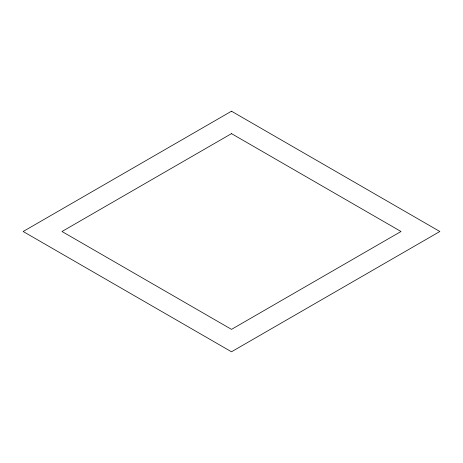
<?xml version="1.0" encoding="UTF-8"?>
<svg xmlns="http://www.w3.org/2000/svg" width="463" height="463" viewBox="0 0 463 463"><rect width="100%" height="100%" fill="white"/><g stroke="black" fill="none" stroke-linecap="round" stroke-linejoin="round"><path stroke-width="0.69" d="M231.5 111.213L23.15 231.5L231.5 351.787L439.85 231.5L231.5 111.213M231.5 133.633L61.984 231.5L231.5 329.367L401.016 231.5L231.5 133.633"/></g></svg>
